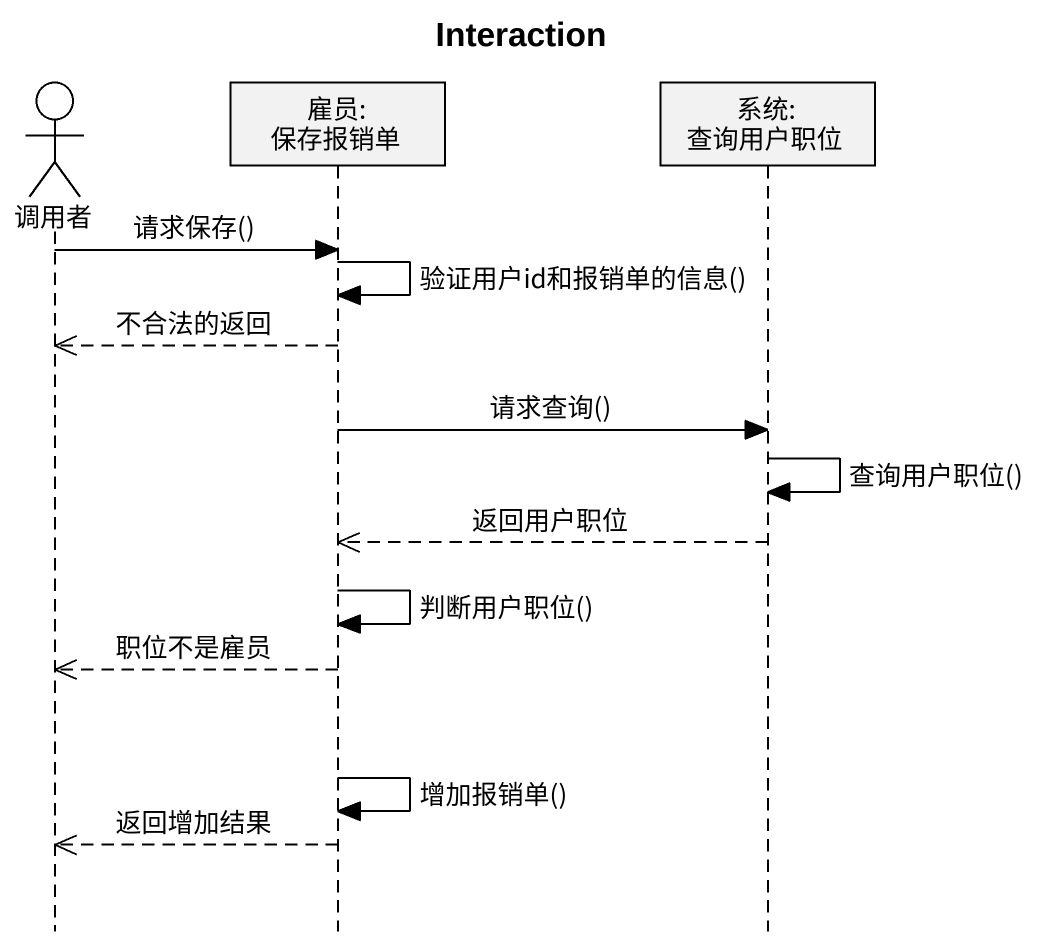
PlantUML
@startuml
title Interaction
hide footbox
actor 调用者
participant "雇员: 保存报销单" as 雇员_保存报销单
participant "系统: 查询用户职位" as 系统_查询用户职位

调用者 -> 雇员_保存报销单 : 请求保存()
雇员_保存报销单 -> 雇员_保存报销单 : 验证用户id和报销单的信息()
雇员_保存报销单 -->> 调用者 : 不合法的返回
雇员_保存报销单 -> 系统_查询用户职位 : 请求查询()
系统_查询用户职位 -> 系统_查询用户职位 : 查询用户职位()
系统_查询用户职位 -->> 雇员_保存报销单 : 返回用户职位
雇员_保存报销单 -> 雇员_保存报销单 : 判断用户职位()
雇员_保存报销单 -->> 调用者 : 职位不是雇员
雇员_保存报销单 -> 雇员_保存报销单 : 增加报销单()
雇员_保存报销单 -->> 调用者 : 返回增加结果
@enduml
